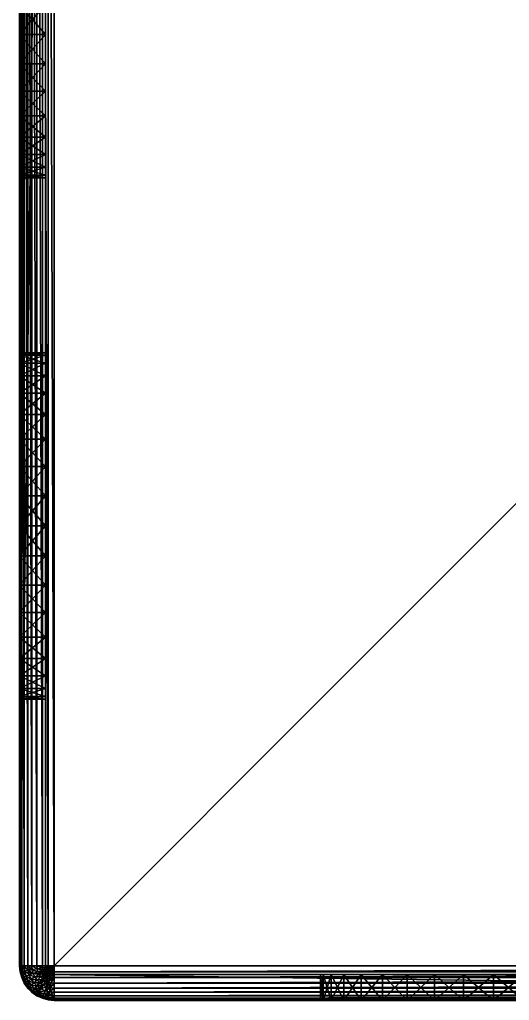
# Model space of a CAD drawing. Header units: metres. Extents: x -0.058 to 0.058, y -0.058 to 0.058.
# Drawn here: x -0.0575 to -0.0292, y -0.0575 to -0.0009 of the extents above; entities that cross this region are included whole.
import ezdxf

# ---------------------------------------------------------------- set-up
doc = ezdxf.new("R2010")
doc.units = ezdxf.units.M

msp = doc.modelspace()

# ---------------------------------------------------------------- linework, layer by layer
for points in [[(-0.0575, 0.0555, -0.025), (-0.056, 0.056, -0.025), (-0.0575, -0.0555, -0.025)], [(-0.0575, -0.0555, -0.025), (-0.056, 0.056, -0.025), (-0.056, -0.056, -0.025)], [(-0.0575, 0, 0.0153), (-0.0575, -0.001736, 0.015148), (-0.0575, 0.0555, 0.023)], [(-0.0575, 0.0555, 0.023), (-0.0575, -0.001736, 0.015148), (-0.0575, -0.023672, 0.01296)], [(-0.0575, 0.0555, 0.023), (-0.0575, -0.023672, 0.01296), (-0.0575, -0.0251, 0.01396)], [(-0.0575, -0.0251, 0.01396), (-0.0575, -0.02668, 0.014697), (-0.0575, 0.0555, 0.023)], [(-0.0575, 0.0555, 0.023), (-0.0575, -0.02668, 0.014697), (-0.0575, -0.028364, 0.015148)], [(-0.0575, 0.0555, 0.023), (-0.0575, -0.028364, 0.015148), (-0.0575, -0.0555, 0.023)], [(-0.0575, -0.0555, -0.025), (-0.0575, -0.001736, -0.004548), (-0.0575, 0.0555, -0.025)], [(-0.0575, 0.0555, -0.025), (-0.0575, -0.001736, -0.004548), (-0.0575, 0, -0.0047)], [(-0.05747, -0.0555, 0.023347), (-0.05747, 0.0555, 0.023347), (-0.0575, 0.0555, 0.023)], [(-0.05747, -0.0555, 0.023347), (-0.0575, 0.0555, 0.023), (-0.0575, -0.0555, 0.023)], [(-0.057379, -0.0555, 0.023684), (-0.057379, 0.0555, 0.023684), (-0.05747, 0.0555, 0.023347)], [(-0.057379, -0.0555, 0.023684), (-0.05747, 0.0555, 0.023347), (-0.05747, -0.0555, 0.023347)], [(-0.057232, -0.0555, 0.024), (-0.057232, 0.0555, 0.024), (-0.057379, 0.0555, 0.023684)], [(-0.057232, -0.0555, 0.024), (-0.057379, 0.0555, 0.023684), (-0.057379, -0.0555, 0.023684)], [(-0.057032, -0.0555, 0.024286), (-0.057032, 0.0555, 0.024286), (-0.057232, 0.0555, 0.024)], [(-0.057032, -0.0555, 0.024286), (-0.057232, 0.0555, 0.024), (-0.057232, -0.0555, 0.024)], [(-0.056786, -0.0555, 0.024532), (-0.056786, 0.0555, 0.024532), (-0.057032, 0.0555, 0.024286)], [(-0.056786, -0.0555, 0.024532), (-0.057032, 0.0555, 0.024286), (-0.057032, -0.0555, 0.024286)], [(-0.0565, -0.0555, 0.024732), (-0.0565, 0.0555, 0.024732), (-0.056786, 0.0555, 0.024532)], [(-0.0565, -0.0555, 0.024732), (-0.056786, 0.0555, 0.024532), (-0.056786, -0.0555, 0.024532)], [(-0.056184, -0.0555, 0.024879), (-0.056184, 0.0555, 0.024879), (-0.0565, 0.0555, 0.024732)], [(-0.056184, -0.0555, 0.024879), (-0.0565, 0.0555, 0.024732), (-0.0565, -0.0555, 0.024732)], [(-0.055847, -0.0555, 0.02497), (-0.055847, 0.0555, 0.02497), (-0.056184, 0.0555, 0.024879)], [(-0.055847, -0.0555, 0.02497), (-0.056184, 0.0555, 0.024879), (-0.056184, -0.0555, 0.024879)], [(-0.056, -0.056, 0.0235), (-0.056, 0, 0.0153), (-0.056, 0.056, 0.0235)], [(-0.056, 0.056, -0.025), (-0.056, 0, -0.0047), (-0.056, -0.02668, -0.004097)], [(-0.056, 0.056, -0.025), (-0.056, -0.02668, -0.004097), (-0.056, -0.056, -0.025)], [(0.056, -0.056, 0.0235), (-0.056, -0.056, 0.0235), (0.056, 0.056, 0.0235)], [(0.056, 0.056, 0.0235), (-0.056, -0.056, 0.0235), (-0.056, 0.056, 0.0235)], [(-0.0555, -0.0555, 0.025), (-0.0555, 0.0555, 0.025), (-0.055847, 0.0555, 0.02497)], [(-0.0555, -0.0555, 0.025), (-0.055847, 0.0555, 0.02497), (-0.055847, -0.0555, 0.02497)], [(-0.0555, -0.0555, 0.025), (0.0555, -0.0555, 0.025), (-0.0555, 0.0555, 0.025)], [(-0.0555, 0.0555, 0.025), (0.0555, -0.0555, 0.025), (0.0555, 0.0555, 0.025)], [(-0.056, -0.001736, 0.015148), (-0.0575, 0, 0.0153), (-0.056, 0, 0.0153)], [(-0.056, 0, -0.0047), (-0.0575, 0, -0.0047), (-0.0575, -0.001736, -0.004548)], [(-0.056, 0, -0.0047), (-0.0575, -0.001736, -0.004548), (-0.056, -0.001736, -0.004548)], [(-0.056, -0.001736, 0.015148), (-0.0575, -0.001736, 0.015148), (-0.0575, 0, 0.0153)], [(-0.056, -0.001736, 0.015148), (-0.056, 0, 0.0153), (-0.056, -0.056, 0.0235)], [(-0.056, -0.001736, -0.004548), (-0.056, -0.0251, -0.00336), (-0.056, 0, -0.0047)], [(-0.056, 0, -0.0047), (-0.056, -0.0251, -0.00336), (-0.056, -0.02668, -0.004097)], [(-0.0575, -0.00342, 0.014697), (-0.0575, -0.02144, 0.0103), (-0.0575, -0.001736, 0.015148)], [(-0.0575, -0.001736, 0.015148), (-0.0575, -0.02144, 0.0103), (-0.0575, -0.02244, 0.011728)], [(-0.0575, -0.001736, 0.015148), (-0.0575, -0.02244, 0.011728), (-0.0575, -0.023672, 0.01296)], [(-0.0575, -0.0555, -0.025), (-0.0575, -0.00342, -0.004097), (-0.0575, -0.001736, -0.004548)], [(-0.056, -0.001736, -0.004548), (-0.0575, -0.001736, -0.004548), (-0.0575, -0.00342, -0.004097)], [(-0.056, -0.001736, -0.004548), (-0.0575, -0.00342, -0.004097), (-0.056, -0.00342, -0.004097)], [(-0.056, -0.00342, 0.014697), (-0.0575, -0.00342, 0.014697), (-0.0575, -0.001736, 0.015148)], [(-0.056, -0.00342, 0.014697), (-0.0575, -0.001736, 0.015148), (-0.056, -0.001736, 0.015148)], [(-0.056, -0.056, 0.0235), (-0.056, -0.00342, 0.014697), (-0.056, -0.001736, 0.015148)], [(-0.056, -0.02244, -0.001128), (-0.056, -0.023672, -0.00236), (-0.056, -0.001736, -0.004548)], [(-0.056, -0.001736, -0.004548), (-0.056, -0.023672, -0.00236), (-0.056, -0.0251, -0.00336)], [(-0.056, -0.02244, -0.001128), (-0.056, -0.001736, -0.004548), (-0.056, -0.02144, 0.0003)], [(-0.056, -0.02144, 0.0003), (-0.056, -0.001736, -0.004548), (-0.056, -0.00342, -0.004097)], [(-0.0575, -0.005, 0.01396), (-0.0575, -0.020252, 0.007036), (-0.0575, -0.00342, 0.014697)], [(-0.0575, -0.020252, 0.007036), (-0.0575, -0.020703, 0.00872), (-0.0575, -0.00342, 0.014697)], [(-0.0575, -0.00342, 0.014697), (-0.0575, -0.020703, 0.00872), (-0.0575, -0.02144, 0.0103)], [(-0.0575, -0.0555, -0.025), (-0.0575, -0.005, -0.00336), (-0.0575, -0.00342, -0.004097)], [(-0.056, -0.00342, -0.004097), (-0.0575, -0.00342, -0.004097), (-0.0575, -0.005, -0.00336)], [(-0.056, -0.00342, -0.004097), (-0.0575, -0.005, -0.00336), (-0.056, -0.005, -0.00336)], [(-0.056, -0.005, 0.01396), (-0.0575, -0.005, 0.01396), (-0.0575, -0.00342, 0.014697)], [(-0.056, -0.005, 0.01396), (-0.0575, -0.00342, 0.014697), (-0.056, -0.00342, 0.014697)], [(-0.056, -0.056, 0.0235), (-0.056, -0.005, 0.01396), (-0.056, -0.00342, 0.014697)], [(-0.056, -0.02144, 0.0003), (-0.056, -0.00342, -0.004097), (-0.056, -0.005, -0.00336)], [(-0.0575, -0.006428, 0.01296), (-0.0575, -0.020252, 0.003564), (-0.0575, -0.005, 0.01396)], [(-0.0575, -0.020252, 0.003564), (-0.0575, -0.0201, 0.0053), (-0.0575, -0.005, 0.01396)], [(-0.0575, -0.005, 0.01396), (-0.0575, -0.0201, 0.0053), (-0.0575, -0.020252, 0.007036)], [(-0.0575, -0.006428, -0.00236), (-0.0575, -0.005, -0.00336), (-0.0575, -0.0555, -0.025)], [(-0.056, -0.005, -0.00336), (-0.0575, -0.005, -0.00336), (-0.0575, -0.006428, -0.00236)], [(-0.056, -0.005, -0.00336), (-0.0575, -0.006428, -0.00236), (-0.056, -0.006428, -0.00236)], [(-0.056, -0.006428, 0.01296), (-0.0575, -0.006428, 0.01296), (-0.0575, -0.005, 0.01396)], [(-0.056, -0.006428, 0.01296), (-0.0575, -0.005, 0.01396), (-0.056, -0.005, 0.01396)], [(-0.056, -0.006428, 0.01296), (-0.056, -0.005, 0.01396), (-0.056, -0.056, 0.0235)], [(-0.056, -0.005, -0.00336), (-0.056, -0.006428, -0.00236), (-0.056, -0.02144, 0.0003)], [(-0.0575, -0.02144, 0.0003), (-0.0575, -0.006428, 0.01296), (-0.0575, -0.02244, -0.001128)], [(-0.0575, -0.02244, -0.001128), (-0.0575, -0.006428, 0.01296), (-0.0575, -0.00766, 0.011728)], [(-0.0575, -0.02144, 0.0003), (-0.0575, -0.020703, 0.00188), (-0.0575, -0.006428, 0.01296)], [(-0.0575, -0.006428, 0.01296), (-0.0575, -0.020703, 0.00188), (-0.0575, -0.020252, 0.003564)], [(-0.0575, -0.0555, -0.025), (-0.0575, -0.00766, -0.001128), (-0.0575, -0.006428, -0.00236)], [(-0.056, -0.006428, -0.00236), (-0.0575, -0.006428, -0.00236), (-0.0575, -0.00766, -0.001128)], [(-0.056, -0.006428, -0.00236), (-0.0575, -0.00766, -0.001128), (-0.056, -0.00766, -0.001128)], [(-0.056, -0.00766, 0.011728), (-0.0575, -0.00766, 0.011728), (-0.0575, -0.006428, 0.01296)], [(-0.056, -0.00766, 0.011728), (-0.0575, -0.006428, 0.01296), (-0.056, -0.006428, 0.01296)], [(-0.056, -0.056, 0.0235), (-0.056, -0.00766, 0.011728), (-0.056, -0.006428, 0.01296)], [(-0.056, -0.02144, 0.0003), (-0.056, -0.006428, -0.00236), (-0.056, -0.00766, -0.001128)], [(-0.0575, -0.02244, -0.001128), (-0.0575, -0.00766, 0.011728), (-0.0575, -0.023672, -0.00236)], [(-0.0575, -0.00766, 0.011728), (-0.0575, -0.00866, 0.0103), (-0.0575, -0.023672, -0.00236)], [(-0.0575, -0.0555, -0.025), (-0.0575, -0.00866, 0.0003), (-0.0575, -0.00766, -0.001128)], [(-0.056, -0.00766, -0.001128), (-0.0575, -0.00766, -0.001128), (-0.0575, -0.00866, 0.0003)], [(-0.056, -0.00766, -0.001128), (-0.0575, -0.00866, 0.0003), (-0.056, -0.00866, 0.0003)], [(-0.056, -0.00866, 0.0103), (-0.0575, -0.00866, 0.0103), (-0.0575, -0.00766, 0.011728)], [(-0.056, -0.00866, 0.0103), (-0.0575, -0.00766, 0.011728), (-0.056, -0.00766, 0.011728)], [(-0.056, -0.00866, 0.0103), (-0.056, -0.00766, 0.011728), (-0.056, -0.056, 0.0235)], [(-0.056, -0.02144, 0.0003), (-0.056, -0.00766, -0.001128), (-0.056, -0.020703, 0.00188)], [(-0.056, -0.00766, -0.001128), (-0.056, -0.00866, 0.0003), (-0.056, -0.020703, 0.00188)], [(-0.0575, -0.023672, -0.00236), (-0.0575, -0.00866, 0.0103), (-0.0575, -0.009397, 0.00872)], [(-0.0575, -0.02668, -0.004097), (-0.0575, -0.009397, 0.00188), (-0.0575, -0.00866, 0.0003)], [(-0.0575, -0.02668, -0.004097), (-0.0575, -0.00866, 0.0003), (-0.0575, -0.0555, -0.025)], [(-0.056, -0.00866, 0.0003), (-0.0575, -0.00866, 0.0003), (-0.0575, -0.009397, 0.00188)], [(-0.056, -0.00866, 0.0003), (-0.0575, -0.009397, 0.00188), (-0.056, -0.009397, 0.00188)], [(-0.056, -0.009397, 0.00872), (-0.0575, -0.009397, 0.00872), (-0.0575, -0.00866, 0.0103)], [(-0.056, -0.009397, 0.00872), (-0.0575, -0.00866, 0.0103), (-0.056, -0.00866, 0.0103)], [(-0.056, -0.056, 0.0235), (-0.056, -0.028364, 0.015148), (-0.056, -0.00866, 0.0103)], [(-0.056, -0.028364, 0.015148), (-0.056, -0.02668, 0.014697), (-0.056, -0.00866, 0.0103)], [(-0.056, -0.00866, 0.0103), (-0.056, -0.02668, 0.014697), (-0.056, -0.0251, 0.01396)], [(-0.056, -0.00866, 0.0103), (-0.056, -0.0251, 0.01396), (-0.056, -0.023672, 0.01296)], [(-0.056, -0.020703, 0.00188), (-0.056, -0.00866, 0.0003), (-0.056, -0.009397, 0.00188)], [(-0.056, -0.023672, 0.01296), (-0.056, -0.02244, 0.011728), (-0.056, -0.00866, 0.0103)], [(-0.056, -0.00866, 0.0103), (-0.056, -0.02244, 0.011728), (-0.056, -0.02144, 0.0103)], [(-0.056, -0.00866, 0.0103), (-0.056, -0.02144, 0.0103), (-0.056, -0.009397, 0.00872)], [(-0.0575, -0.023672, -0.00236), (-0.0575, -0.009397, 0.00872), (-0.0575, -0.009848, 0.007036)], [(-0.0575, -0.0251, -0.00336), (-0.0575, -0.009848, 0.003564), (-0.0575, -0.009397, 0.00188)], [(-0.0575, -0.0251, -0.00336), (-0.0575, -0.009397, 0.00188), (-0.0575, -0.02668, -0.004097)], [(-0.056, -0.009397, 0.00188), (-0.0575, -0.009397, 0.00188), (-0.0575, -0.009848, 0.003564)], [(-0.056, -0.009397, 0.00188), (-0.0575, -0.009848, 0.003564), (-0.056, -0.009848, 0.003564)], [(-0.056, -0.009848, 0.007036), (-0.0575, -0.009848, 0.007036), (-0.0575, -0.009397, 0.00872)], [(-0.056, -0.009848, 0.007036), (-0.0575, -0.009397, 0.00872), (-0.056, -0.009397, 0.00872)], [(-0.056, -0.020703, 0.00188), (-0.056, -0.009397, 0.00188), (-0.056, -0.009848, 0.003564)], [(-0.056, -0.009397, 0.00872), (-0.056, -0.02144, 0.0103), (-0.056, -0.009848, 0.007036)], [(-0.0575, -0.009848, 0.007036), (-0.0575, -0.01, 0.0053), (-0.0575, -0.023672, -0.00236)], [(-0.0575, -0.023672, -0.00236), (-0.0575, -0.01, 0.0053), (-0.0575, -0.009848, 0.003564)], [(-0.0575, -0.023672, -0.00236), (-0.0575, -0.009848, 0.003564), (-0.0575, -0.0251, -0.00336)], [(-0.056, -0.009848, 0.003564), (-0.0575, -0.009848, 0.003564), (-0.0575, -0.01, 0.0053)], [(-0.056, -0.009848, 0.003564), (-0.0575, -0.01, 0.0053), (-0.056, -0.01, 0.0053)], [(-0.056, -0.01, 0.0053), (-0.0575, -0.01, 0.0053), (-0.0575, -0.009848, 0.007036)], [(-0.056, -0.01, 0.0053), (-0.0575, -0.009848, 0.007036), (-0.056, -0.009848, 0.007036)], [(-0.056, -0.02144, 0.0103), (-0.056, -0.020703, 0.00872), (-0.056, -0.009848, 0.007036)], [(-0.056, -0.009848, 0.007036), (-0.056, -0.020703, 0.00872), (-0.056, -0.020252, 0.007036)], [(-0.056, -0.009848, 0.007036), (-0.056, -0.020252, 0.007036), (-0.056, -0.01, 0.0053)], [(-0.056, -0.01, 0.0053), (-0.056, -0.0201, 0.0053), (-0.056, -0.009848, 0.003564)], [(-0.056, -0.009848, 0.003564), (-0.056, -0.0201, 0.0053), (-0.056, -0.020252, 0.003564)], [(-0.056, -0.009848, 0.003564), (-0.056, -0.020252, 0.003564), (-0.056, -0.020703, 0.00188)], [(-0.056, -0.01, 0.0053), (-0.056, -0.020252, 0.007036), (-0.056, -0.0201, 0.0053)], [(-0.056, -0.020252, 0.007036), (-0.0575, -0.020252, 0.007036), (-0.0575, -0.0201, 0.0053)], [(-0.056, -0.020252, 0.007036), (-0.0575, -0.0201, 0.0053), (-0.056, -0.0201, 0.0053)], [(-0.056, -0.0201, 0.0053), (-0.0575, -0.0201, 0.0053), (-0.0575, -0.020252, 0.003564)], [(-0.056, -0.0201, 0.0053), (-0.0575, -0.020252, 0.003564), (-0.056, -0.020252, 0.003564)], [(-0.056, -0.020703, 0.00872), (-0.0575, -0.020703, 0.00872), (-0.0575, -0.020252, 0.007036)], [(-0.056, -0.020703, 0.00872), (-0.0575, -0.020252, 0.007036), (-0.056, -0.020252, 0.007036)], [(-0.056, -0.020252, 0.003564), (-0.0575, -0.020252, 0.003564), (-0.0575, -0.020703, 0.00188)], [(-0.056, -0.020252, 0.003564), (-0.0575, -0.020703, 0.00188), (-0.056, -0.020703, 0.00188)], [(-0.056, -0.02144, 0.0103), (-0.0575, -0.02144, 0.0103), (-0.0575, -0.020703, 0.00872)], [(-0.056, -0.02144, 0.0103), (-0.0575, -0.020703, 0.00872), (-0.056, -0.020703, 0.00872)], [(-0.056, -0.020703, 0.00188), (-0.0575, -0.020703, 0.00188), (-0.0575, -0.02144, 0.0003)], [(-0.056, -0.020703, 0.00188), (-0.0575, -0.02144, 0.0003), (-0.056, -0.02144, 0.0003)], [(-0.056, -0.02244, 0.011728), (-0.0575, -0.02244, 0.011728), (-0.0575, -0.02144, 0.0103)], [(-0.056, -0.02244, 0.011728), (-0.0575, -0.02144, 0.0103), (-0.056, -0.02144, 0.0103)], [(-0.056, -0.02144, 0.0003), (-0.0575, -0.02144, 0.0003), (-0.0575, -0.02244, -0.001128)], [(-0.056, -0.02144, 0.0003), (-0.0575, -0.02244, -0.001128), (-0.056, -0.02244, -0.001128)], [(-0.056, -0.023672, 0.01296), (-0.0575, -0.023672, 0.01296), (-0.0575, -0.02244, 0.011728)], [(-0.056, -0.023672, 0.01296), (-0.0575, -0.02244, 0.011728), (-0.056, -0.02244, 0.011728)], [(-0.056, -0.02244, -0.001128), (-0.0575, -0.02244, -0.001128), (-0.0575, -0.023672, -0.00236)], [(-0.056, -0.02244, -0.001128), (-0.0575, -0.023672, -0.00236), (-0.056, -0.023672, -0.00236)], [(-0.056, -0.0251, 0.01396), (-0.0575, -0.0251, 0.01396), (-0.0575, -0.023672, 0.01296)], [(-0.056, -0.0251, 0.01396), (-0.0575, -0.023672, 0.01296), (-0.056, -0.023672, 0.01296)], [(-0.056, -0.023672, -0.00236), (-0.0575, -0.023672, -0.00236), (-0.0575, -0.0251, -0.00336)], [(-0.056, -0.023672, -0.00236), (-0.0575, -0.0251, -0.00336), (-0.056, -0.0251, -0.00336)], [(-0.056, -0.02668, 0.014697), (-0.0575, -0.02668, 0.014697), (-0.0575, -0.0251, 0.01396)], [(-0.056, -0.02668, 0.014697), (-0.0575, -0.0251, 0.01396), (-0.056, -0.0251, 0.01396)], [(-0.056, -0.0251, -0.00336), (-0.0575, -0.0251, -0.00336), (-0.0575, -0.02668, -0.004097)], [(-0.056, -0.0251, -0.00336), (-0.0575, -0.02668, -0.004097), (-0.056, -0.02668, -0.004097)], [(-0.0575, -0.0555, -0.025), (-0.0575, -0.028364, -0.004548), (-0.0575, -0.02668, -0.004097)], [(-0.056, -0.028364, 0.015148), (-0.0575, -0.028364, 0.015148), (-0.0575, -0.02668, 0.014697)], [(-0.056, -0.028364, 0.015148), (-0.0575, -0.02668, 0.014697), (-0.056, -0.02668, 0.014697)], [(-0.056, -0.02668, -0.004097), (-0.0575, -0.02668, -0.004097), (-0.0575, -0.028364, -0.004548)], [(-0.056, -0.02668, -0.004097), (-0.0575, -0.028364, -0.004548), (-0.056, -0.028364, -0.004548)], [(-0.056, -0.056, -0.025), (-0.056, -0.02668, -0.004097), (-0.056, -0.028364, -0.004548)], [(-0.0575, -0.0555, 0.023), (-0.0575, -0.028364, 0.015148), (-0.0575, -0.0301, 0.0153)], [(-0.0575, -0.0555, -0.025), (-0.0575, -0.0301, -0.0047), (-0.0575, -0.028364, -0.004548)], [(-0.056, -0.0301, 0.0153), (-0.0575, -0.0301, 0.0153), (-0.0575, -0.028364, 0.015148)], [(-0.056, -0.0301, 0.0153), (-0.0575, -0.028364, 0.015148), (-0.056, -0.028364, 0.015148)], [(-0.056, -0.028364, -0.004548), (-0.0575, -0.028364, -0.004548), (-0.0575, -0.0301, -0.0047)], [(-0.056, -0.028364, -0.004548), (-0.0575, -0.0301, -0.0047), (-0.056, -0.0301, -0.0047)], [(-0.056, -0.056, 0.0235), (-0.056, -0.0301, 0.0153), (-0.056, -0.028364, 0.015148)], [(-0.056, -0.056, -0.025), (-0.056, -0.028364, -0.004548), (-0.056, -0.0301, -0.0047)], [(-0.0575, -0.0555, 0.023), (-0.0575, -0.0301, 0.0153), (-0.0575, -0.031836, 0.015148)], [(-0.0575, -0.031836, -0.004548), (-0.0575, -0.0301, -0.0047), (-0.0575, -0.0555, -0.025)], [(-0.056, -0.031836, 0.015148), (-0.0575, -0.0301, 0.0153), (-0.056, -0.0301, 0.0153)], [(-0.056, -0.0301, -0.0047), (-0.0575, -0.0301, -0.0047), (-0.0575, -0.031836, -0.004548)], [(-0.056, -0.0301, -0.0047), (-0.0575, -0.031836, -0.004548), (-0.056, -0.031836, -0.004548)], [(-0.056, -0.031836, 0.015148), (-0.0575, -0.031836, 0.015148), (-0.0575, -0.0301, 0.0153)], [(-0.056, -0.0301, -0.0047), (-0.056, -0.031836, -0.004548), (-0.056, -0.056, -0.025)], [(-0.056, -0.031836, 0.015148), (-0.056, -0.0301, 0.0153), (-0.056, -0.056, 0.0235)], [(-0.0575, -0.031836, 0.015148), (-0.0575, -0.03352, 0.014697), (-0.0575, -0.0555, 0.023)], [(-0.0575, -0.0555, -0.025), (-0.0575, -0.03352, -0.004097), (-0.0575, -0.031836, -0.004548)], [(-0.056, -0.031836, -0.004548), (-0.0575, -0.031836, -0.004548), (-0.0575, -0.03352, -0.004097)], [(-0.056, -0.031836, -0.004548), (-0.0575, -0.03352, -0.004097), (-0.056, -0.03352, -0.004097)], [(-0.056, -0.03352, 0.014697), (-0.0575, -0.03352, 0.014697), (-0.0575, -0.031836, 0.015148)], [(-0.056, -0.03352, 0.014697), (-0.0575, -0.031836, 0.015148), (-0.056, -0.031836, 0.015148)], [(-0.056, -0.056, 0.0235), (-0.056, -0.03352, 0.014697), (-0.056, -0.031836, 0.015148)], [(-0.056, -0.056, -0.025), (-0.056, -0.031836, -0.004548), (-0.056, -0.03352, -0.004097)], [(-0.0575, -0.0555, 0.023), (-0.0575, -0.03352, 0.014697), (-0.0575, -0.0351, 0.01396)], [(-0.0575, -0.0555, -0.025), (-0.0575, -0.0351, -0.00336), (-0.0575, -0.03352, -0.004097)], [(-0.056, -0.03352, -0.004097), (-0.0575, -0.03352, -0.004097), (-0.0575, -0.0351, -0.00336)], [(-0.056, -0.03352, -0.004097), (-0.0575, -0.0351, -0.00336), (-0.056, -0.0351, -0.00336)], [(-0.056, -0.0351, 0.01396), (-0.0575, -0.0351, 0.01396), (-0.0575, -0.03352, 0.014697)], [(-0.056, -0.0351, 0.01396), (-0.0575, -0.03352, 0.014697), (-0.056, -0.03352, 0.014697)], [(-0.056, -0.0351, 0.01396), (-0.056, -0.03352, 0.014697), (-0.056, -0.056, 0.0235)], [(-0.056, -0.056, -0.025), (-0.056, -0.03352, -0.004097), (-0.056, -0.0351, -0.00336)], [(-0.0575, -0.0555, 0.023), (-0.0575, -0.0351, 0.01396), (-0.0575, -0.036528, 0.01296)], [(-0.0575, -0.036528, -0.00236), (-0.0575, -0.0351, -0.00336), (-0.0575, -0.0555, -0.025)], [(-0.056, -0.0351, -0.00336), (-0.0575, -0.0351, -0.00336), (-0.0575, -0.036528, -0.00236)], [(-0.056, -0.0351, -0.00336), (-0.0575, -0.036528, -0.00236), (-0.056, -0.036528, -0.00236)], [(-0.056, -0.036528, 0.01296), (-0.0575, -0.036528, 0.01296), (-0.0575, -0.0351, 0.01396)], [(-0.056, -0.036528, 0.01296), (-0.0575, -0.0351, 0.01396), (-0.056, -0.0351, 0.01396)], [(-0.056, -0.056, 0.0235), (-0.056, -0.036528, 0.01296), (-0.056, -0.0351, 0.01396)], [(-0.056, -0.0351, -0.00336), (-0.056, -0.036528, -0.00236), (-0.056, -0.056, -0.025)], [(-0.0575, -0.036528, 0.01296), (-0.0575, -0.03776, 0.011728), (-0.0575, -0.0555, 0.023)], [(-0.0575, -0.0555, -0.025), (-0.0575, -0.03776, -0.001128), (-0.0575, -0.036528, -0.00236)], [(-0.056, -0.036528, -0.00236), (-0.0575, -0.036528, -0.00236), (-0.0575, -0.03776, -0.001128)], [(-0.056, -0.036528, -0.00236), (-0.0575, -0.03776, -0.001128), (-0.056, -0.03776, -0.001128)], [(-0.056, -0.03776, 0.011728), (-0.0575, -0.03776, 0.011728), (-0.0575, -0.036528, 0.01296)], [(-0.056, -0.03776, 0.011728), (-0.0575, -0.036528, 0.01296), (-0.056, -0.036528, 0.01296)], [(-0.056, -0.056, 0.0235), (-0.056, -0.03776, 0.011728), (-0.056, -0.036528, 0.01296)], [(-0.056, -0.056, -0.025), (-0.056, -0.036528, -0.00236), (-0.056, -0.03776, -0.001128)], [(-0.0575, -0.0555, 0.023), (-0.0575, -0.03776, 0.011728), (-0.0575, -0.03876, 0.0103)], [(-0.0575, -0.0555, -0.025), (-0.0575, -0.03876, 0.0003), (-0.0575, -0.03776, -0.001128)], [(-0.056, -0.03776, -0.001128), (-0.0575, -0.03776, -0.001128), (-0.0575, -0.03876, 0.0003)], [(-0.056, -0.03776, -0.001128), (-0.0575, -0.03876, 0.0003), (-0.056, -0.03876, 0.0003)], [(-0.056, -0.03876, 0.0103), (-0.0575, -0.03876, 0.0103), (-0.0575, -0.03776, 0.011728)], [(-0.056, -0.03876, 0.0103), (-0.0575, -0.03776, 0.011728), (-0.056, -0.03776, 0.011728)], [(-0.056, -0.03876, 0.0103), (-0.056, -0.03776, 0.011728), (-0.056, -0.056, 0.0235)], [(-0.056, -0.056, -0.025), (-0.056, -0.03776, -0.001128), (-0.056, -0.03876, 0.0003)], [(-0.0575, -0.0555, 0.023), (-0.0575, -0.03876, 0.0103), (-0.0575, -0.039497, 0.00872)], [(-0.0575, -0.039497, 0.00188), (-0.0575, -0.03876, 0.0003), (-0.0575, -0.0555, -0.025)], [(-0.056, -0.03876, 0.0003), (-0.0575, -0.03876, 0.0003), (-0.0575, -0.039497, 0.00188)], [(-0.056, -0.03876, 0.0003), (-0.0575, -0.039497, 0.00188), (-0.056, -0.039497, 0.00188)], [(-0.056, -0.039497, 0.00872), (-0.0575, -0.039497, 0.00872), (-0.0575, -0.03876, 0.0103)], [(-0.056, -0.039497, 0.00872), (-0.0575, -0.03876, 0.0103), (-0.056, -0.03876, 0.0103)], [(-0.056, -0.056, 0.0235), (-0.056, -0.039497, 0.00872), (-0.056, -0.03876, 0.0103)], [(-0.056, -0.03876, 0.0003), (-0.056, -0.039497, 0.00188), (-0.056, -0.056, -0.025)], [(-0.0575, -0.039497, 0.00872), (-0.0575, -0.039948, 0.007036), (-0.0575, -0.0555, 0.023)], [(-0.0575, -0.0555, -0.025), (-0.0575, -0.039948, 0.003564), (-0.0575, -0.039497, 0.00188)], [(-0.056, -0.039497, 0.00188), (-0.0575, -0.039497, 0.00188), (-0.0575, -0.039948, 0.003564)], [(-0.056, -0.039497, 0.00188), (-0.0575, -0.039948, 0.003564), (-0.056, -0.039948, 0.003564)], [(-0.056, -0.039948, 0.007036), (-0.0575, -0.039948, 0.007036), (-0.0575, -0.039497, 0.00872)], [(-0.056, -0.039948, 0.007036), (-0.0575, -0.039497, 0.00872), (-0.056, -0.039497, 0.00872)], [(-0.056, -0.039948, 0.007036), (-0.056, -0.039497, 0.00872), (-0.056, -0.056, 0.0235)], [(-0.056, -0.056, -0.025), (-0.056, -0.039497, 0.00188), (-0.056, -0.039948, 0.003564)], [(-0.0575, -0.0555, 0.023), (-0.0575, -0.039948, 0.007036), (-0.0575, -0.0401, 0.0053)], [(-0.0575, -0.0555, -0.025), (-0.0575, -0.0401, 0.0053), (-0.0575, -0.039948, 0.003564)], [(-0.056, -0.039948, 0.003564), (-0.0575, -0.039948, 0.003564), (-0.0575, -0.0401, 0.0053)], [(-0.056, -0.039948, 0.003564), (-0.0575, -0.0401, 0.0053), (-0.056, -0.0401, 0.0053)], [(-0.056, -0.0401, 0.0053), (-0.0575, -0.0401, 0.0053), (-0.0575, -0.039948, 0.007036)], [(-0.056, -0.0401, 0.0053), (-0.0575, -0.039948, 0.007036), (-0.056, -0.039948, 0.007036)], [(-0.0575, -0.0555, 0.023), (-0.0575, -0.0401, 0.0053), (-0.0575, -0.0555, -0.025)], [(-0.056, -0.056, -0.025), (-0.056, -0.039948, 0.003564), (-0.056, -0.056, 0.0235)], [(-0.056, -0.056, 0.0235), (-0.056, -0.039948, 0.003564), (-0.056, -0.0401, 0.0053)], [(-0.056, -0.056, 0.0235), (-0.056, -0.0401, 0.0053), (-0.056, -0.039948, 0.007036)], [(-0.0575, -0.0555, -0.025), (-0.056, -0.056, -0.025), (-0.05747, -0.055847, -0.025)], [(-0.05747, -0.055847, -0.025), (-0.05747, -0.055847, 0.023), (-0.0575, -0.0555, 0.023)], [(-0.05747, -0.055847, -0.025), (-0.0575, -0.0555, 0.023), (-0.0575, -0.0555, -0.025)], [(-0.05747, -0.0555, 0.023347), (-0.0575, -0.0555, 0.023), (-0.05744, -0.055842, 0.023347)], [(-0.05744, -0.055842, 0.023347), (-0.0575, -0.0555, 0.023), (-0.05747, -0.055847, 0.023)], [(-0.057379, -0.0555, 0.023684), (-0.05747, -0.0555, 0.023347), (-0.057351, -0.055826, 0.023684)], [(-0.057351, -0.055826, 0.023684), (-0.05747, -0.0555, 0.023347), (-0.05744, -0.055842, 0.023347)], [(-0.05744, -0.055842, 0.023347), (-0.05747, -0.055847, 0.023), (-0.057351, -0.056174, 0.023347)], [(-0.057379, -0.056184, -0.025), (-0.05747, -0.055847, -0.025), (-0.056786, -0.057032, -0.025)], [(-0.056786, -0.057032, -0.025), (-0.05747, -0.055847, -0.025), (-0.056, -0.056, -0.025)], [(-0.057379, -0.056184, -0.025), (-0.057379, -0.056184, 0.023), (-0.05747, -0.055847, 0.023)], [(-0.057379, -0.056184, -0.025), (-0.05747, -0.055847, 0.023), (-0.05747, -0.055847, -0.025)], [(-0.057351, -0.056174, 0.023347), (-0.05747, -0.055847, 0.023), (-0.057379, -0.056184, 0.023)], [(-0.057351, -0.055826, 0.023684), (-0.05744, -0.055842, 0.023347), (-0.057266, -0.056143, 0.023684)], [(-0.057266, -0.056143, 0.023684), (-0.05744, -0.055842, 0.023347), (-0.057351, -0.056174, 0.023347)], [(-0.057379, -0.0555, 0.023684), (-0.057206, -0.055801, 0.024), (-0.057232, -0.0555, 0.024)], [(-0.057379, -0.0555, 0.023684), (-0.057351, -0.055826, 0.023684), (-0.057206, -0.055801, 0.024)], [(-0.057206, -0.055801, 0.024), (-0.057351, -0.055826, 0.023684), (-0.057128, -0.056092, 0.024)], [(-0.057266, -0.056143, 0.023684), (-0.057128, -0.056092, 0.024), (-0.057351, -0.055826, 0.023684)], [(-0.057232, -0.0555, 0.024), (-0.057206, -0.055801, 0.024), (-0.057009, -0.055766, 0.024286)], [(-0.057232, -0.0555, 0.024), (-0.057009, -0.055766, 0.024286), (-0.057032, -0.0555, 0.024286)], [(-0.057206, -0.055801, 0.024), (-0.05694, -0.056024, 0.024286), (-0.057009, -0.055766, 0.024286)], [(-0.057206, -0.055801, 0.024), (-0.057128, -0.056092, 0.024), (-0.05694, -0.056024, 0.024286)], [(-0.05694, -0.056024, 0.024286), (-0.057128, -0.056092, 0.024), (-0.056827, -0.056266, 0.024286)], [(-0.057032, -0.0555, 0.024286), (-0.057009, -0.055766, 0.024286), (-0.056766, -0.055723, 0.024532)], [(-0.057032, -0.0555, 0.024286), (-0.056766, -0.055723, 0.024532), (-0.056786, -0.0555, 0.024532)], [(-0.057009, -0.055766, 0.024286), (-0.056708, -0.05594, 0.024532), (-0.056766, -0.055723, 0.024532)], [(-0.057009, -0.055766, 0.024286), (-0.05694, -0.056024, 0.024286), (-0.056708, -0.05594, 0.024532)], [(-0.05694, -0.056024, 0.024286), (-0.056613, -0.056143, 0.024532), (-0.056708, -0.05594, 0.024532)], [(-0.05694, -0.056024, 0.024286), (-0.056827, -0.056266, 0.024286), (-0.056613, -0.056143, 0.024532)], [(-0.056786, -0.0555, 0.024532), (-0.056766, -0.055723, 0.024532), (-0.056485, -0.055674, 0.024732)], [(-0.056786, -0.0555, 0.024532), (-0.056485, -0.055674, 0.024732), (-0.0565, -0.0555, 0.024732)], [(-0.056786, -0.057032, -0.025), (-0.056, -0.056, -0.025), (-0.0565, -0.057232, -0.025)], [(-0.056766, -0.055723, 0.024532), (-0.05644, -0.055842, 0.024732), (-0.056485, -0.055674, 0.024732)], [(-0.056766, -0.055723, 0.024532), (-0.056708, -0.05594, 0.024532), (-0.05644, -0.055842, 0.024732)], [(-0.056708, -0.05594, 0.024532), (-0.056366, -0.056, 0.024732), (-0.05644, -0.055842, 0.024732)], [(-0.056708, -0.05594, 0.024532), (-0.056613, -0.056143, 0.024532), (-0.056366, -0.056, 0.024732)], [(-0.056613, -0.056143, 0.024532), (-0.056266, -0.056143, 0.024732), (-0.056366, -0.056, 0.024732)], [(-0.0565, -0.0555, 0.024732), (-0.056485, -0.055674, 0.024732), (-0.056174, -0.055619, 0.024879)], [(-0.0565, -0.0555, 0.024732), (-0.056174, -0.055619, 0.024879), (-0.056184, -0.0555, 0.024879)], [(-0.0565, -0.057232, -0.025), (-0.056, -0.056, -0.025), (-0.055847, -0.05747, -0.025)], [(-0.056485, -0.055674, 0.024732), (-0.056143, -0.055734, 0.024879), (-0.056174, -0.055619, 0.024879)], [(-0.056485, -0.055674, 0.024732), (-0.05644, -0.055842, 0.024732), (-0.056143, -0.055734, 0.024879)], [(-0.05644, -0.055842, 0.024732), (-0.056092, -0.055842, 0.024879), (-0.056143, -0.055734, 0.024879)], [(-0.05644, -0.055842, 0.024732), (-0.056366, -0.056, 0.024732), (-0.056092, -0.055842, 0.024879)], [(-0.056366, -0.056, 0.024732), (-0.056024, -0.05594, 0.024879), (-0.056092, -0.055842, 0.024879)], [(-0.056366, -0.056, 0.024732), (-0.056266, -0.056143, 0.024732), (-0.056024, -0.05594, 0.024879)], [(-0.056266, -0.056143, 0.024732), (-0.05594, -0.056024, 0.024879), (-0.056024, -0.05594, 0.024879)], [(-0.056266, -0.056143, 0.024732), (-0.056143, -0.056266, 0.024732), (-0.05594, -0.056024, 0.024879)], [(-0.056184, -0.0555, 0.024879), (-0.056174, -0.055619, 0.024879), (-0.055842, -0.05556, 0.02497)], [(-0.056184, -0.0555, 0.024879), (-0.055842, -0.05556, 0.02497), (-0.055847, -0.0555, 0.02497)], [(-0.056174, -0.055619, 0.024879), (-0.055826, -0.055619, 0.02497), (-0.055842, -0.05556, 0.02497)], [(-0.056174, -0.055619, 0.024879), (-0.056143, -0.055734, 0.024879), (-0.055826, -0.055619, 0.02497)], [(-0.056143, -0.055734, 0.024879), (-0.055801, -0.055674, 0.02497), (-0.055826, -0.055619, 0.02497)], [(-0.056143, -0.055734, 0.024879), (-0.056092, -0.055842, 0.024879), (-0.055801, -0.055674, 0.02497)], [(-0.05594, -0.056024, 0.024879), (-0.056143, -0.056266, 0.024732), (-0.055842, -0.056092, 0.024879)], [(-0.056092, -0.055842, 0.024879), (-0.055766, -0.055723, 0.02497), (-0.055801, -0.055674, 0.02497)], [(-0.056092, -0.055842, 0.024879), (-0.056024, -0.05594, 0.024879), (-0.055766, -0.055723, 0.02497)], [(-0.056024, -0.05594, 0.024879), (-0.055723, -0.055766, 0.02497), (-0.055766, -0.055723, 0.02497)], [(-0.056024, -0.05594, 0.024879), (-0.05594, -0.056024, 0.024879), (-0.055723, -0.055766, 0.02497)], [(0.056, -0.056, -0.025), (0.0555, -0.0575, -0.025), (-0.056, -0.056, -0.025)], [(-0.056, -0.056, -0.025), (0.0555, -0.0575, -0.025), (-0.0555, -0.0575, -0.025)], [(-0.056, -0.056, -0.025), (-0.0555, -0.0575, -0.025), (-0.055847, -0.05747, -0.025)], [(-0.028364, -0.056, -0.004548), (0.056, -0.056, -0.025), (-0.056, -0.056, -0.025)], [(-0.028364, -0.056, -0.004548), (-0.056, -0.056, -0.025), (-0.0301, -0.056, -0.0047)], [(-0.0301, -0.056, -0.0047), (-0.056, -0.056, -0.025), (-0.031836, -0.056, -0.004548)], [(-0.039948, -0.056, 0.007036), (-0.0401, -0.056, 0.0053), (-0.056, -0.056, 0.0235)], [(-0.039497, -0.056, 0.00188), (-0.03876, -0.056, 0.0003), (-0.056, -0.056, -0.025)], [(-0.056, -0.056, -0.025), (-0.03876, -0.056, 0.0003), (-0.03776, -0.056, -0.001128)], [(-0.056, -0.056, -0.025), (-0.03776, -0.056, -0.001128), (-0.036528, -0.056, -0.00236)], [(-0.028364, -0.056, 0.015148), (-0.0301, -0.056, 0.0153), (-0.056, -0.056, 0.0235)], [(-0.056, -0.056, 0.0235), (-0.0301, -0.056, 0.0153), (-0.031836, -0.056, 0.015148)], [(-0.056, -0.056, 0.0235), (-0.031836, -0.056, 0.015148), (-0.03352, -0.056, 0.014697)], [(-0.036528, -0.056, -0.00236), (-0.0351, -0.056, -0.00336), (-0.056, -0.056, -0.025)], [(-0.056, -0.056, -0.025), (-0.0351, -0.056, -0.00336), (-0.03352, -0.056, -0.004097)], [(-0.056, -0.056, -0.025), (-0.03352, -0.056, -0.004097), (-0.031836, -0.056, -0.004548)], [(-0.03352, -0.056, 0.014697), (-0.0351, -0.056, 0.01396), (-0.056, -0.056, 0.0235)], [(-0.056, -0.056, 0.0235), (-0.0351, -0.056, 0.01396), (-0.036528, -0.056, 0.01296)], [(-0.056, -0.056, 0.0235), (-0.036528, -0.056, 0.01296), (-0.03776, -0.056, 0.011728)], [(-0.056, -0.056, 0.0235), (-0.0401, -0.056, 0.0053), (-0.056, -0.056, -0.025)], [(-0.056, -0.056, -0.025), (-0.0401, -0.056, 0.0053), (-0.039948, -0.056, 0.003564)], [(-0.056, -0.056, -0.025), (-0.039948, -0.056, 0.003564), (-0.039497, -0.056, 0.00188)], [(-0.03776, -0.056, 0.011728), (-0.03876, -0.056, 0.0103), (-0.056, -0.056, 0.0235)], [(-0.056, -0.056, 0.0235), (-0.03876, -0.056, 0.0103), (-0.039497, -0.056, 0.00872)], [(-0.056, -0.056, 0.0235), (-0.039497, -0.056, 0.00872), (-0.039948, -0.056, 0.007036)], [(-0.001736, -0.056, 0.015148), (-0.028364, -0.056, 0.015148), (-0.056, -0.056, 0.0235)], [(-0.001736, -0.056, 0.015148), (-0.056, -0.056, 0.0235), (0, -0.056, 0.0153)], [(0, -0.056, 0.0153), (-0.056, -0.056, 0.0235), (0.056, -0.056, 0.0235)], [(-0.055674, -0.055801, 0.02497), (-0.055723, -0.055766, 0.02497), (-0.05594, -0.056024, 0.024879)], [(-0.05594, -0.056024, 0.024879), (-0.055842, -0.056092, 0.024879), (-0.055674, -0.055801, 0.02497)], [(-0.055847, -0.0555, 0.02497), (-0.055842, -0.05556, 0.02497), (-0.0555, -0.0555, 0.025)], [(-0.055842, -0.05556, 0.02497), (-0.055826, -0.055619, 0.02497), (-0.0555, -0.0555, 0.025)], [(-0.055674, -0.055801, 0.02497), (-0.055842, -0.056092, 0.024879), (-0.055619, -0.055826, 0.02497)], [(-0.055734, -0.056143, 0.024879), (-0.055619, -0.055826, 0.02497), (-0.055842, -0.056092, 0.024879)], [(-0.055826, -0.055619, 0.02497), (-0.055801, -0.055674, 0.02497), (-0.0555, -0.0555, 0.025)], [(-0.055801, -0.055674, 0.02497), (-0.055766, -0.055723, 0.02497), (-0.0555, -0.0555, 0.025)], [(-0.055766, -0.055723, 0.02497), (-0.055723, -0.055766, 0.02497), (-0.0555, -0.0555, 0.025)], [(-0.055734, -0.056143, 0.024879), (-0.05556, -0.055842, 0.02497), (-0.055619, -0.055826, 0.02497)], [(-0.055619, -0.056174, 0.024879), (-0.05556, -0.055842, 0.02497), (-0.055734, -0.056143, 0.024879)], [(-0.055723, -0.055766, 0.02497), (-0.055674, -0.055801, 0.02497), (-0.0555, -0.0555, 0.025)], [(-0.055674, -0.055801, 0.02497), (-0.055619, -0.055826, 0.02497), (-0.0555, -0.0555, 0.025)], [(-0.055619, -0.055826, 0.02497), (-0.05556, -0.055842, 0.02497), (-0.0555, -0.0555, 0.025)], [(-0.055619, -0.056174, 0.024879), (-0.0555, -0.055847, 0.02497), (-0.05556, -0.055842, 0.02497)], [(-0.0555, -0.056184, 0.024879), (-0.0555, -0.055847, 0.02497), (-0.055619, -0.056174, 0.024879)], [(-0.0555, -0.0555, 0.025), (-0.05556, -0.055842, 0.02497), (-0.0555, -0.055847, 0.02497)], [(0.0555, -0.0555, 0.025), (-0.0555, -0.0555, 0.025), (-0.0555, -0.055847, 0.02497)], [(0.0555, -0.0555, 0.025), (-0.0555, -0.055847, 0.02497), (0.0555, -0.055847, 0.02497)], [(0.0555, -0.055847, 0.02497), (-0.0555, -0.055847, 0.02497), (-0.0555, -0.056184, 0.024879)], [(0.0555, -0.055847, 0.02497), (-0.0555, -0.056184, 0.024879), (0.0555, -0.056184, 0.024879)], [(-0.039948, -0.056, 0.007036), (-0.039948, -0.0575, 0.007036), (-0.0401, -0.0575, 0.0053)], [(-0.039948, -0.056, 0.007036), (-0.0401, -0.0575, 0.0053), (-0.0401, -0.056, 0.0053)], [(-0.0401, -0.056, 0.0053), (-0.0401, -0.0575, 0.0053), (-0.039948, -0.0575, 0.003564)], [(-0.0401, -0.056, 0.0053), (-0.039948, -0.0575, 0.003564), (-0.039948, -0.056, 0.003564)], [(-0.039497, -0.056, 0.00872), (-0.039497, -0.0575, 0.00872), (-0.039948, -0.0575, 0.007036)], [(-0.039497, -0.056, 0.00872), (-0.039948, -0.0575, 0.007036), (-0.039948, -0.056, 0.007036)], [(-0.039948, -0.056, 0.003564), (-0.039948, -0.0575, 0.003564), (-0.039497, -0.0575, 0.00188)], [(-0.039948, -0.056, 0.003564), (-0.039497, -0.0575, 0.00188), (-0.039497, -0.056, 0.00188)], [(-0.03876, -0.056, 0.0103), (-0.03876, -0.0575, 0.0103), (-0.039497, -0.0575, 0.00872)], [(-0.03876, -0.056, 0.0103), (-0.039497, -0.0575, 0.00872), (-0.039497, -0.056, 0.00872)], [(-0.039497, -0.056, 0.00188), (-0.039497, -0.0575, 0.00188), (-0.03876, -0.0575, 0.0003)], [(-0.039497, -0.056, 0.00188), (-0.03876, -0.0575, 0.0003), (-0.03876, -0.056, 0.0003)], [(-0.03776, -0.056, 0.011728), (-0.03776, -0.0575, 0.011728), (-0.03876, -0.0575, 0.0103)], [(-0.03776, -0.056, 0.011728), (-0.03876, -0.0575, 0.0103), (-0.03876, -0.056, 0.0103)], [(-0.03876, -0.056, 0.0003), (-0.03876, -0.0575, 0.0003), (-0.03776, -0.0575, -0.001128)], [(-0.03876, -0.056, 0.0003), (-0.03776, -0.0575, -0.001128), (-0.03776, -0.056, -0.001128)], [(-0.036528, -0.056, 0.01296), (-0.036528, -0.0575, 0.01296), (-0.03776, -0.0575, 0.011728)], [(-0.036528, -0.056, 0.01296), (-0.03776, -0.0575, 0.011728), (-0.03776, -0.056, 0.011728)], [(-0.03776, -0.056, -0.001128), (-0.03776, -0.0575, -0.001128), (-0.036528, -0.0575, -0.00236)], [(-0.03776, -0.056, -0.001128), (-0.036528, -0.0575, -0.00236), (-0.036528, -0.056, -0.00236)], [(-0.0351, -0.056, 0.01396), (-0.0351, -0.0575, 0.01396), (-0.036528, -0.0575, 0.01296)], [(-0.0351, -0.056, 0.01396), (-0.036528, -0.0575, 0.01296), (-0.036528, -0.056, 0.01296)], [(-0.036528, -0.056, -0.00236), (-0.036528, -0.0575, -0.00236), (-0.0351, -0.0575, -0.00336)], [(-0.036528, -0.056, -0.00236), (-0.0351, -0.0575, -0.00336), (-0.0351, -0.056, -0.00336)], [(-0.03352, -0.056, 0.014697), (-0.03352, -0.0575, 0.014697), (-0.0351, -0.0575, 0.01396)], [(-0.03352, -0.056, 0.014697), (-0.0351, -0.0575, 0.01396), (-0.0351, -0.056, 0.01396)], [(-0.0351, -0.056, -0.00336), (-0.0351, -0.0575, -0.00336), (-0.03352, -0.0575, -0.004097)], [(-0.0351, -0.056, -0.00336), (-0.03352, -0.0575, -0.004097), (-0.03352, -0.056, -0.004097)], [(-0.031836, -0.056, 0.015148), (-0.031836, -0.0575, 0.015148), (-0.03352, -0.0575, 0.014697)], [(-0.031836, -0.056, 0.015148), (-0.03352, -0.0575, 0.014697), (-0.03352, -0.056, 0.014697)], [(-0.03352, -0.056, -0.004097), (-0.03352, -0.0575, -0.004097), (-0.031836, -0.0575, -0.004548)], [(-0.03352, -0.056, -0.004097), (-0.031836, -0.0575, -0.004548), (-0.031836, -0.056, -0.004548)], [(-0.031836, -0.056, -0.004548), (-0.0301, -0.0575, -0.0047), (-0.0301, -0.056, -0.0047)], [(-0.0301, -0.056, 0.0153), (-0.0301, -0.0575, 0.0153), (-0.031836, -0.0575, 0.015148)], [(-0.0301, -0.056, 0.0153), (-0.031836, -0.0575, 0.015148), (-0.031836, -0.056, 0.015148)], [(-0.031836, -0.056, -0.004548), (-0.031836, -0.0575, -0.004548), (-0.0301, -0.0575, -0.0047)], [(-0.0301, -0.056, -0.0047), (-0.0301, -0.0575, -0.0047), (-0.028364, -0.0575, -0.004548)], [(-0.0301, -0.056, -0.0047), (-0.028364, -0.0575, -0.004548), (-0.028364, -0.056, -0.004548)], [(-0.028364, -0.056, 0.015148), (-0.028364, -0.0575, 0.015148), (-0.0301, -0.0575, 0.0153)], [(-0.028364, -0.056, 0.015148), (-0.0301, -0.0575, 0.0153), (-0.0301, -0.056, 0.0153)], [(-0.057351, -0.056174, 0.023347), (-0.057379, -0.056184, 0.023), (-0.057206, -0.056485, 0.023347)], [(-0.057232, -0.0565, -0.025), (-0.057379, -0.056184, -0.025), (-0.057032, -0.056786, -0.025)], [(-0.057032, -0.056786, -0.025), (-0.057379, -0.056184, -0.025), (-0.056786, -0.057032, -0.025)], [(-0.057232, -0.0565, -0.025), (-0.057232, -0.0565, 0.023), (-0.057379, -0.056184, 0.023)], [(-0.057232, -0.0565, -0.025), (-0.057379, -0.056184, 0.023), (-0.057379, -0.056184, -0.025)], [(-0.057206, -0.056485, 0.023347), (-0.057379, -0.056184, 0.023), (-0.057232, -0.0565, 0.023)], [(-0.057266, -0.056143, 0.023684), (-0.057351, -0.056174, 0.023347), (-0.057128, -0.05644, 0.023684)], [(-0.057128, -0.05644, 0.023684), (-0.057351, -0.056174, 0.023347), (-0.057206, -0.056485, 0.023347)], [(-0.057266, -0.056143, 0.023684), (-0.057, -0.056366, 0.024), (-0.057128, -0.056092, 0.024)], [(-0.057128, -0.05644, 0.023684), (-0.057, -0.056366, 0.024), (-0.057266, -0.056143, 0.023684)], [(-0.057206, -0.056485, 0.023347), (-0.057232, -0.0565, 0.023), (-0.057009, -0.056766, 0.023347)], [(-0.057032, -0.056786, -0.025), (-0.057032, -0.056786, 0.023), (-0.057232, -0.0565, 0.023)], [(-0.057032, -0.056786, -0.025), (-0.057232, -0.0565, 0.023), (-0.057232, -0.0565, -0.025)], [(-0.057009, -0.056766, 0.023347), (-0.057232, -0.0565, 0.023), (-0.057032, -0.056786, 0.023)], [(-0.057128, -0.05644, 0.023684), (-0.057206, -0.056485, 0.023347), (-0.05694, -0.056708, 0.023684)], [(-0.05694, -0.056708, 0.023684), (-0.057206, -0.056485, 0.023347), (-0.057009, -0.056766, 0.023347)], [(-0.057, -0.056366, 0.024), (-0.056827, -0.056266, 0.024286), (-0.057128, -0.056092, 0.024)], [(-0.057128, -0.05644, 0.023684), (-0.056827, -0.056613, 0.024), (-0.057, -0.056366, 0.024)], [(-0.05694, -0.056708, 0.023684), (-0.056827, -0.056613, 0.024), (-0.057128, -0.05644, 0.023684)], [(-0.057, -0.056366, 0.024), (-0.056674, -0.056485, 0.024286), (-0.056827, -0.056266, 0.024286)], [(-0.056827, -0.056613, 0.024), (-0.056674, -0.056485, 0.024286), (-0.057, -0.056366, 0.024)], [(-0.05694, -0.056708, 0.023684), (-0.056613, -0.056827, 0.024), (-0.056827, -0.056613, 0.024)], [(-0.056613, -0.056143, 0.024532), (-0.056827, -0.056266, 0.024286), (-0.056485, -0.056326, 0.024532)], [(-0.056674, -0.056485, 0.024286), (-0.056485, -0.056326, 0.024532), (-0.056827, -0.056266, 0.024286)], [(-0.056827, -0.056613, 0.024), (-0.056485, -0.056674, 0.024286), (-0.056674, -0.056485, 0.024286)], [(-0.056613, -0.056827, 0.024), (-0.056485, -0.056674, 0.024286), (-0.056827, -0.056613, 0.024)], [(-0.056674, -0.056485, 0.024286), (-0.056326, -0.056485, 0.024532), (-0.056485, -0.056326, 0.024532)], [(-0.056485, -0.056674, 0.024286), (-0.056326, -0.056485, 0.024532), (-0.056674, -0.056485, 0.024286)], [(-0.056613, -0.056143, 0.024532), (-0.056485, -0.056326, 0.024532), (-0.056266, -0.056143, 0.024732)], [(-0.056266, -0.056143, 0.024732), (-0.056485, -0.056326, 0.024532), (-0.056143, -0.056266, 0.024732)], [(-0.056326, -0.056485, 0.024532), (-0.056143, -0.056266, 0.024732), (-0.056485, -0.056326, 0.024532)], [(-0.056485, -0.056674, 0.024286), (-0.056143, -0.056613, 0.024532), (-0.056326, -0.056485, 0.024532)], [(-0.056266, -0.056827, 0.024286), (-0.056143, -0.056613, 0.024532), (-0.056485, -0.056674, 0.024286)], [(-0.056326, -0.056485, 0.024532), (-0.056, -0.056366, 0.024732), (-0.056143, -0.056266, 0.024732)], [(-0.056143, -0.056613, 0.024532), (-0.056, -0.056366, 0.024732), (-0.056326, -0.056485, 0.024532)], [(-0.056266, -0.056827, 0.024286), (-0.05594, -0.056708, 0.024532), (-0.056143, -0.056613, 0.024532)], [(-0.056, -0.056366, 0.024732), (-0.055842, -0.056092, 0.024879), (-0.056143, -0.056266, 0.024732)], [(-0.056143, -0.056613, 0.024532), (-0.055842, -0.05644, 0.024732), (-0.056, -0.056366, 0.024732)], [(-0.05594, -0.056708, 0.024532), (-0.055842, -0.05644, 0.024732), (-0.056143, -0.056613, 0.024532)], [(-0.056, -0.056366, 0.024732), (-0.055734, -0.056143, 0.024879), (-0.055842, -0.056092, 0.024879)], [(-0.055842, -0.05644, 0.024732), (-0.055734, -0.056143, 0.024879), (-0.056, -0.056366, 0.024732)], [(-0.05594, -0.056708, 0.024532), (-0.055674, -0.056485, 0.024732), (-0.055842, -0.05644, 0.024732)], [(-0.055723, -0.056766, 0.024532), (-0.055674, -0.056485, 0.024732), (-0.05594, -0.056708, 0.024532)], [(-0.055842, -0.05644, 0.024732), (-0.055619, -0.056174, 0.024879), (-0.055734, -0.056143, 0.024879)], [(-0.055674, -0.056485, 0.024732), (-0.055619, -0.056174, 0.024879), (-0.055842, -0.05644, 0.024732)], [(-0.055723, -0.056766, 0.024532), (-0.0555, -0.0565, 0.024732), (-0.055674, -0.056485, 0.024732)], [(-0.0555, -0.056786, 0.024532), (-0.0555, -0.0565, 0.024732), (-0.055723, -0.056766, 0.024532)], [(-0.055674, -0.056485, 0.024732), (-0.0555, -0.056184, 0.024879), (-0.055619, -0.056174, 0.024879)], [(-0.0555, -0.0565, 0.024732), (-0.0555, -0.056184, 0.024879), (-0.055674, -0.056485, 0.024732)], [(0.0555, -0.056184, 0.024879), (-0.0555, -0.056184, 0.024879), (-0.0555, -0.0565, 0.024732)], [(0.0555, -0.056184, 0.024879), (-0.0555, -0.0565, 0.024732), (0.0555, -0.0565, 0.024732)], [(0.0555, -0.0565, 0.024732), (-0.0555, -0.0565, 0.024732), (-0.0555, -0.056786, 0.024532)], [(0.0555, -0.0565, 0.024732), (-0.0555, -0.056786, 0.024532), (0.0555, -0.056786, 0.024532)], [(-0.057009, -0.056766, 0.023347), (-0.057032, -0.056786, 0.023), (-0.056766, -0.057009, 0.023347)], [(-0.056786, -0.057032, -0.025), (-0.056786, -0.057032, 0.023), (-0.057032, -0.056786, 0.023)], [(-0.056786, -0.057032, -0.025), (-0.057032, -0.056786, 0.023), (-0.057032, -0.056786, -0.025)], [(-0.056766, -0.057009, 0.023347), (-0.057032, -0.056786, 0.023), (-0.056786, -0.057032, 0.023)], [(-0.05694, -0.056708, 0.023684), (-0.057009, -0.056766, 0.023347), (-0.056708, -0.05694, 0.023684)], [(-0.056708, -0.05694, 0.023684), (-0.057009, -0.056766, 0.023347), (-0.056766, -0.057009, 0.023347)], [(-0.056708, -0.05694, 0.023684), (-0.056613, -0.056827, 0.024), (-0.05694, -0.056708, 0.023684)], [(-0.056766, -0.057009, 0.023347), (-0.056786, -0.057032, 0.023), (-0.056485, -0.057206, 0.023347)], [(-0.0565, -0.057232, -0.025), (-0.0565, -0.057232, 0.023), (-0.056786, -0.057032, 0.023)], [(-0.0565, -0.057232, -0.025), (-0.056786, -0.057032, 0.023), (-0.056786, -0.057032, -0.025)], [(-0.056485, -0.057206, 0.023347), (-0.056786, -0.057032, 0.023), (-0.0565, -0.057232, 0.023)], [(-0.056708, -0.05694, 0.023684), (-0.056766, -0.057009, 0.023347), (-0.05644, -0.057128, 0.023684)], [(-0.05644, -0.057128, 0.023684), (-0.056766, -0.057009, 0.023347), (-0.056485, -0.057206, 0.023347)], [(-0.056708, -0.05694, 0.023684), (-0.056366, -0.057, 0.024), (-0.056613, -0.056827, 0.024)], [(-0.05644, -0.057128, 0.023684), (-0.056366, -0.057, 0.024), (-0.056708, -0.05694, 0.023684)], [(-0.056613, -0.056827, 0.024), (-0.056266, -0.056827, 0.024286), (-0.056485, -0.056674, 0.024286)], [(-0.056366, -0.057, 0.024), (-0.056266, -0.056827, 0.024286), (-0.056613, -0.056827, 0.024)], [(-0.05644, -0.057128, 0.023684), (-0.056485, -0.057206, 0.023347), (-0.056143, -0.057266, 0.023684)], [(-0.05644, -0.057128, 0.023684), (-0.056092, -0.057128, 0.024), (-0.056366, -0.057, 0.024)], [(-0.056143, -0.057266, 0.023684), (-0.056092, -0.057128, 0.024), (-0.05644, -0.057128, 0.023684)], [(-0.056366, -0.057, 0.024), (-0.056024, -0.05694, 0.024286), (-0.056266, -0.056827, 0.024286)], [(-0.056092, -0.057128, 0.024), (-0.056024, -0.05694, 0.024286), (-0.056366, -0.057, 0.024)], [(-0.056024, -0.05694, 0.024286), (-0.05594, -0.056708, 0.024532), (-0.056266, -0.056827, 0.024286)], [(-0.056143, -0.057266, 0.023684), (-0.055801, -0.057206, 0.024), (-0.056092, -0.057128, 0.024)], [(-0.056092, -0.057128, 0.024), (-0.055766, -0.057009, 0.024286), (-0.056024, -0.05694, 0.024286)], [(-0.055801, -0.057206, 0.024), (-0.055766, -0.057009, 0.024286), (-0.056092, -0.057128, 0.024)], [(-0.056024, -0.05694, 0.024286), (-0.055723, -0.056766, 0.024532), (-0.05594, -0.056708, 0.024532)], [(-0.055766, -0.057009, 0.024286), (-0.055723, -0.056766, 0.024532), (-0.056024, -0.05694, 0.024286)], [(-0.055801, -0.057206, 0.024), (-0.0555, -0.057032, 0.024286), (-0.055766, -0.057009, 0.024286)], [(-0.0555, -0.057232, 0.024), (-0.0555, -0.057032, 0.024286), (-0.055801, -0.057206, 0.024)], [(-0.055766, -0.057009, 0.024286), (-0.0555, -0.056786, 0.024532), (-0.055723, -0.056766, 0.024532)], [(-0.0555, -0.057032, 0.024286), (-0.0555, -0.056786, 0.024532), (-0.055766, -0.057009, 0.024286)], [(0.0555, -0.056786, 0.024532), (-0.0555, -0.056786, 0.024532), (-0.0555, -0.057032, 0.024286)], [(0.0555, -0.056786, 0.024532), (-0.0555, -0.057032, 0.024286), (0.0555, -0.057032, 0.024286)], [(0.0555, -0.057032, 0.024286), (-0.0555, -0.057032, 0.024286), (-0.0555, -0.057232, 0.024)], [(0.0555, -0.057032, 0.024286), (-0.0555, -0.057232, 0.024), (0.0555, -0.057232, 0.024)], [(-0.056485, -0.057206, 0.023347), (-0.0565, -0.057232, 0.023), (-0.056174, -0.057351, 0.023347)], [(-0.0565, -0.057232, -0.025), (-0.055847, -0.05747, -0.025), (-0.056184, -0.057379, -0.025)], [(-0.056184, -0.057379, -0.025), (-0.056184, -0.057379, 0.023), (-0.0565, -0.057232, 0.023)], [(-0.056184, -0.057379, -0.025), (-0.0565, -0.057232, 0.023), (-0.0565, -0.057232, -0.025)], [(-0.056174, -0.057351, 0.023347), (-0.0565, -0.057232, 0.023), (-0.056184, -0.057379, 0.023)], [(-0.056143, -0.057266, 0.023684), (-0.056485, -0.057206, 0.023347), (-0.056174, -0.057351, 0.023347)], [(-0.056174, -0.057351, 0.023347), (-0.056184, -0.057379, 0.023), (-0.055842, -0.05744, 0.023347)], [(-0.055847, -0.05747, -0.025), (-0.055847, -0.05747, 0.023), (-0.056184, -0.057379, 0.023)], [(-0.055847, -0.05747, -0.025), (-0.056184, -0.057379, 0.023), (-0.056184, -0.057379, -0.025)], [(-0.055842, -0.05744, 0.023347), (-0.056184, -0.057379, 0.023), (-0.055847, -0.05747, 0.023)], [(-0.056143, -0.057266, 0.023684), (-0.056174, -0.057351, 0.023347), (-0.055826, -0.057351, 0.023684)], [(-0.055826, -0.057351, 0.023684), (-0.056174, -0.057351, 0.023347), (-0.055842, -0.05744, 0.023347)], [(-0.055826, -0.057351, 0.023684), (-0.055801, -0.057206, 0.024), (-0.056143, -0.057266, 0.023684)], [(-0.055842, -0.05744, 0.023347), (-0.055847, -0.05747, 0.023), (-0.0555, -0.05747, 0.023347)], [(-0.0555, -0.0575, -0.025), (-0.0555, -0.0575, 0.023), (-0.055847, -0.05747, 0.023)], [(-0.0555, -0.0575, -0.025), (-0.055847, -0.05747, 0.023), (-0.055847, -0.05747, -0.025)], [(-0.0555, -0.05747, 0.023347), (-0.055847, -0.05747, 0.023), (-0.0555, -0.0575, 0.023)], [(-0.055826, -0.057351, 0.023684), (-0.055842, -0.05744, 0.023347), (-0.0555, -0.057379, 0.023684)], [(-0.0555, -0.057379, 0.023684), (-0.055842, -0.05744, 0.023347), (-0.0555, -0.05747, 0.023347)], [(-0.055826, -0.057351, 0.023684), (-0.0555, -0.057232, 0.024), (-0.055801, -0.057206, 0.024)], [(-0.0555, -0.057379, 0.023684), (-0.0555, -0.057232, 0.024), (-0.055826, -0.057351, 0.023684)], [(0.0555, -0.057232, 0.024), (-0.0555, -0.057232, 0.024), (-0.0555, -0.057379, 0.023684)], [(0.0555, -0.057232, 0.024), (-0.0555, -0.057379, 0.023684), (0.0555, -0.057379, 0.023684)], [(0.0555, -0.057379, 0.023684), (-0.0555, -0.057379, 0.023684), (-0.0555, -0.05747, 0.023347)], [(0.0555, -0.057379, 0.023684), (-0.0555, -0.05747, 0.023347), (0.0555, -0.05747, 0.023347)], [(0.0555, -0.05747, 0.023347), (-0.0555, -0.05747, 0.023347), (-0.0555, -0.0575, 0.023)], [(0.0555, -0.05747, 0.023347), (-0.0555, -0.0575, 0.023), (0.0555, -0.0575, 0.023)], [(-0.0555, -0.0575, 0.023), (-0.0401, -0.0575, 0.0053), (-0.039948, -0.0575, 0.007036)], [(-0.03776, -0.0575, 0.011728), (-0.036528, -0.0575, 0.01296), (-0.0555, -0.0575, 0.023)], [(-0.0555, -0.0575, 0.023), (-0.036528, -0.0575, 0.01296), (-0.0351, -0.0575, 0.01396)], [(-0.0555, -0.0575, 0.023), (-0.0351, -0.0575, 0.01396), (-0.03352, -0.0575, 0.014697)], [(-0.0401, -0.0575, 0.0053), (-0.0555, -0.0575, 0.023), (-0.039948, -0.0575, 0.003564)], [(-0.039948, -0.0575, 0.003564), (-0.0555, -0.0575, 0.023), (-0.0555, -0.0575, -0.025)], [(-0.039948, -0.0575, 0.003564), (-0.0555, -0.0575, -0.025), (-0.039497, -0.0575, 0.00188)], [(-0.039948, -0.0575, 0.007036), (-0.039497, -0.0575, 0.00872), (-0.0555, -0.0575, 0.023)], [(-0.0555, -0.0575, 0.023), (-0.039497, -0.0575, 0.00872), (-0.03876, -0.0575, 0.0103)], [(-0.0555, -0.0575, 0.023), (-0.03876, -0.0575, 0.0103), (-0.03776, -0.0575, 0.011728)], [(-0.031836, -0.0575, -0.004548), (-0.03352, -0.0575, -0.004097), (-0.0555, -0.0575, -0.025)], [(-0.0555, -0.0575, -0.025), (-0.03352, -0.0575, -0.004097), (-0.0351, -0.0575, -0.00336)], [(-0.0555, -0.0575, -0.025), (-0.0351, -0.0575, -0.00336), (-0.036528, -0.0575, -0.00236)], [(-0.036528, -0.0575, -0.00236), (-0.03776, -0.0575, -0.001128), (-0.0555, -0.0575, -0.025)], [(-0.0555, -0.0575, -0.025), (-0.03776, -0.0575, -0.001128), (-0.03876, -0.0575, 0.0003)], [(-0.0555, -0.0575, -0.025), (-0.03876, -0.0575, 0.0003), (-0.039497, -0.0575, 0.00188)], [(-0.0301, -0.0575, 0.0153), (0.0555, -0.0575, 0.023), (-0.0555, -0.0575, 0.023)], [(-0.0301, -0.0575, 0.0153), (-0.0555, -0.0575, 0.023), (-0.031836, -0.0575, 0.015148)], [(-0.031836, -0.0575, 0.015148), (-0.0555, -0.0575, 0.023), (-0.03352, -0.0575, 0.014697)], [(-0.0555, -0.0575, -0.025), (-0.00342, -0.0575, -0.004097), (-0.005, -0.0575, -0.00336)], [(0.0555, -0.0575, -0.025), (0, -0.0575, -0.0047), (-0.0555, -0.0575, -0.025)], [(-0.0555, -0.0575, -0.025), (0, -0.0575, -0.0047), (-0.001736, -0.0575, -0.004548)], [(-0.0555, -0.0575, -0.025), (-0.001736, -0.0575, -0.004548), (-0.00342, -0.0575, -0.004097)], [(-0.02668, -0.0575, -0.004097), (-0.028364, -0.0575, -0.004548), (-0.0555, -0.0575, -0.025)], [(-0.0555, -0.0575, -0.025), (-0.028364, -0.0575, -0.004548), (-0.0301, -0.0575, -0.0047)], [(-0.0555, -0.0575, -0.025), (-0.0301, -0.0575, -0.0047), (-0.031836, -0.0575, -0.004548)], [(-0.005, -0.0575, -0.00336), (-0.006428, -0.0575, -0.00236), (-0.0555, -0.0575, -0.025)], [(-0.0555, -0.0575, -0.025), (-0.006428, -0.0575, -0.00236), (-0.00766, -0.0575, -0.001128)], [(-0.0555, -0.0575, -0.025), (-0.00766, -0.0575, -0.001128), (-0.00866, -0.0575, 0.0003)], [(-0.02668, -0.0575, -0.004097), (-0.0555, -0.0575, -0.025), (-0.0251, -0.0575, -0.00336)], [(-0.0251, -0.0575, -0.00336), (-0.0555, -0.0575, -0.025), (-0.00866, -0.0575, 0.0003)], [(-0.028364, -0.0575, 0.015148), (0.0555, -0.0575, 0.023), (-0.0301, -0.0575, 0.0153)]]:
    msp.add_3dface(points)

doc.saveas('drawing.dxf')
